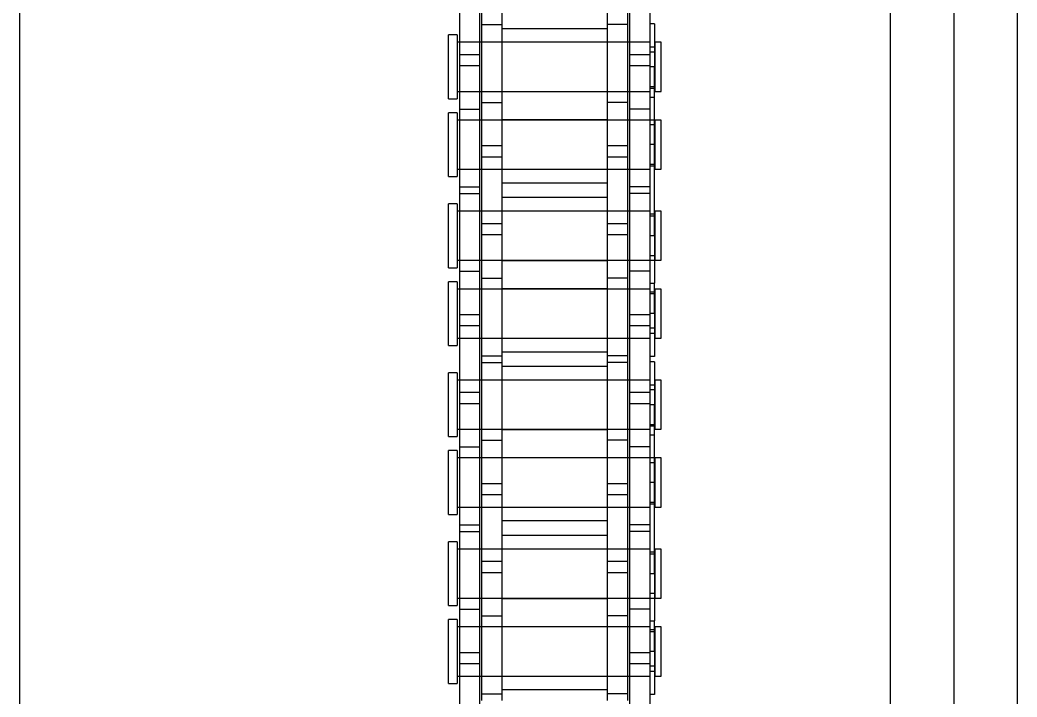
# Model space of a CAD drawing. Header units: metres. Extents: x 0 to 63075, y 0 to 44550.
# Drawn here: x 14109.2 to 14184.2, y 27857.1 to 27908 of the extents above; entities that cross this region are included whole.
import ezdxf

# ---------------------------------------------------------------- set-up
doc = ezdxf.new("R2010")
doc.units = ezdxf.units.M
doc.header["$LTSCALE"] = 75
doc.linetypes.add('HIDDEN2', pattern=[4.7625, 3.175, -1.5875])
for name, color, linetype in [('SDM', 7, 'Continuous'), ('SL4', 4, 'Continuous'), ('ST1', 7, 'HIDDEN2')]:
    doc.layers.add(name, color=color, linetype=linetype)

# ---------------------------------------------------------------- blocks, each defined once
blk = doc.blocks.new('A$Cb6dca9d5')
at = {"layer": 'SL4'}
for p, q in [((262.765, 1009.762), (262.765, 2334.737)), ((328.24, 1009.762), (328.24, 2334.737)), ((337.765, 2334.737), (337.765, 1009.762))]:
    blk.add_line(p, q, dxfattribs=at)
at = {"layer": 'ST1'}
for p, q in [((328.24, 1009.762), (328.24, 2334.737)), ((333.003, 2334.737), (333.003, 1009.762)), ((297.515, 1167.852), (297.515, 1174.202)), ((299.035, 1167.852), (299.035, 1174.202)), ((306.965, 1167.852), (306.965, 1174.202)), ((308.485, 1167.852), (308.485, 1174.202)), ((295.843, 1161.502), (295.843, 1170.597)), ((297.363, 1161.502), (297.363, 1170.597)), ((308.637, 1161.502), (308.637, 1170.597)), ((310.157, 1161.502), (310.157, 1170.597)), ((297.515, 1167.852), (299.035, 1167.852)), ((297.515, 1158.757), (297.515, 1167.852)), ((299.035, 1158.757), (299.035, 1167.852)), ((308.485, 1167.852), (306.965, 1167.852)), ((306.965, 1158.757), (306.965, 1167.852)), ((308.485, 1158.757), (308.485, 1167.852)), ((310.489, 1167.908), (310.157, 1167.908)), ((310.489, 1167.908), (310.489, 1164.677)), ((295, 1162.278), (295, 1167.075)), ((295.659, 1167.075), (295, 1167.075)), ((295.659, 1167.075), (295.659, 1162.278)), ((299.035, 1167.569), (306.965, 1167.569)), ((310.157, 1166.522), (295.659, 1166.522)), ((297.363, 1166.522), (295.843, 1166.522)), ((299.035, 1166.522), (297.515, 1166.522)), ((306.965, 1166.522), (299.035, 1166.522)), ((308.485, 1166.522), (306.965, 1166.522)), ((310.157, 1166.522), (308.637, 1166.522)), ((310.526, 1166.522), (310.526, 1162.832)), ((311, 1166.522), (310.526, 1166.522)), ((311, 1162.832), (311, 1166.522)), ((295.843, 1165.609), (297.363, 1165.609)), ((308.637, 1165.609), (310.157, 1165.609)), ((310.526, 1166.153), (310.157, 1166.153)), ((310.489, 1165.784), (310.157, 1165.784)), ((297.363, 1164.749), (295.843, 1164.749)), ((310.157, 1164.749), (308.637, 1164.749)), ((310.489, 1164.677), (310.157, 1164.677)), ((310.489, 1151.977), (310.489, 1164.677)), ((295.659, 1162.832), (310.157, 1162.832)), ((295.843, 1162.832), (297.363, 1162.832)), ((297.515, 1162.832), (299.035, 1162.832)), ((299.035, 1162.832), (306.965, 1162.832)), ((306.965, 1162.789), (299.035, 1162.789)), ((306.965, 1162.832), (308.485, 1162.832)), ((308.637, 1162.832), (310.157, 1162.832)), ((310.157, 1163.201), (310.526, 1163.201)), ((310.489, 1163.058), (310.157, 1163.058)), ((310.526, 1162.832), (311, 1162.832)), ((295, 1162.278), (295.659, 1162.278)), ((297.515, 1162.004), (299.035, 1162.004)), ((308.485, 1162.004), (306.965, 1162.004)), ((310.489, 1162.381), (310.157, 1162.381)), ((295, 1156.43), (295, 1161.227)), ((295.659, 1161.227), (295, 1161.227)), ((295.659, 1161.227), (295.659, 1156.43)), ((295.843, 1161.502), (297.363, 1161.502)), ((295.843, 1155.152), (295.843, 1161.502)), ((297.363, 1155.152), (297.363, 1161.502)), ((310.157, 1161.502), (308.637, 1161.502)), ((308.637, 1155.152), (308.637, 1161.502)), ((310.157, 1155.152), (310.157, 1161.502)), ((310.157, 1160.674), (295.659, 1160.674)), ((297.363, 1160.674), (295.843, 1160.674)), ((299.035, 1160.674), (297.515, 1160.674)), ((299.035, 1160.717), (306.965, 1160.717)), ((306.965, 1160.674), (299.035, 1160.674)), ((308.485, 1160.674), (306.965, 1160.674)), ((310.489, 1160.674), (308.637, 1160.674)), ((310.526, 1160.305), (310.157, 1160.305)), ((310.526, 1160.674), (310.526, 1156.984)), ((311, 1160.674), (310.526, 1160.674)), ((311, 1156.984), (311, 1160.674)), ((297.515, 1157.897), (297.515, 1158.757)), ((297.515, 1158.757), (299.035, 1158.757)), ((299.035, 1157.897), (299.035, 1158.757)), ((306.965, 1157.897), (306.965, 1158.757)), ((306.965, 1158.757), (308.485, 1158.757)), ((308.485, 1157.897), (308.485, 1158.757)), ((310.489, 1158.829), (310.157, 1158.829)), ((297.515, 1148.802), (297.515, 1157.897)), ((299.035, 1157.897), (297.515, 1157.897)), ((299.035, 1148.802), (299.035, 1157.897)), ((306.965, 1148.802), (306.965, 1157.897)), ((308.485, 1157.897), (306.965, 1157.897)), ((308.485, 1148.802), (308.485, 1157.897)), ((310.157, 1157.353), (310.526, 1157.353)), ((295.659, 1156.984), (310.157, 1156.984)), ((295.843, 1156.984), (297.363, 1156.984)), ((297.515, 1156.984), (299.035, 1156.984)), ((299.035, 1156.984), (306.965, 1156.984)), ((306.965, 1156.984), (308.485, 1156.984)), ((308.637, 1156.984), (310.157, 1156.984)), ((310.489, 1157.21), (310.157, 1157.21)), ((310.526, 1156.984), (311, 1156.984)), ((295, 1156.43), (295.659, 1156.43)), ((306.965, 1155.937), (299.035, 1155.937)), ((295.843, 1155.654), (297.363, 1155.654)), ((295.843, 1155.152), (297.363, 1155.152)), ((295.843, 1146.057), (295.843, 1155.152)), ((297.363, 1146.057), (297.363, 1155.152)), ((310.157, 1155.654), (308.637, 1155.654)), ((310.157, 1155.152), (308.637, 1155.152)), ((308.637, 1146.057), (308.637, 1155.152)), ((310.157, 1146.057), (310.157, 1155.152)), ((295, 1149.578), (295, 1154.375)), ((295.659, 1154.375), (295, 1154.375)), ((295.659, 1154.375), (295.659, 1149.578)), ((299.035, 1154.869), (306.965, 1154.869)), ((310.157, 1153.822), (295.659, 1153.822)), ((297.363, 1153.822), (295.843, 1153.822)), ((299.035, 1153.822), (297.515, 1153.822)), ((306.965, 1153.822), (299.035, 1153.822)), ((308.485, 1153.822), (306.965, 1153.822)), ((310.157, 1153.822), (308.637, 1153.822)), ((310.489, 1153.596), (310.157, 1153.596)), ((310.526, 1153.822), (310.526, 1150.132)), ((311, 1153.822), (310.526, 1153.822)), ((311, 1150.132), (311, 1153.822)), ((297.515, 1152.909), (299.035, 1152.909)), ((306.965, 1152.909), (308.485, 1152.909)), ((310.526, 1153.453), (310.157, 1153.453)), ((299.035, 1152.049), (297.515, 1152.049)), ((308.485, 1152.049), (306.965, 1152.049)), ((310.489, 1151.977), (310.157, 1151.977)), ((310.489, 1151.977), (310.489, 1148.425)), ((310.157, 1150.501), (310.526, 1150.501)), ((295.659, 1150.132), (310.157, 1150.132)), ((295.843, 1150.132), (297.363, 1150.132)), ((297.515, 1150.132), (299.035, 1150.132)), ((299.035, 1150.132), (306.965, 1150.132)), ((306.965, 1150.089), (299.035, 1150.089)), ((306.965, 1150.132), (308.485, 1150.132)), ((308.637, 1150.132), (310.489, 1150.132)), ((310.526, 1150.132), (311, 1150.132)), ((295, 1149.578), (295.659, 1149.578)), ((295.843, 1149.304), (297.363, 1149.304)), ((310.157, 1149.304), (308.637, 1149.304)), ((295, 1143.73), (295, 1148.527)), ((295.659, 1148.527), (295, 1148.527)), ((295.659, 1148.527), (295.659, 1143.73)), ((297.515, 1148.802), (299.035, 1148.802)), ((297.515, 1142.452), (297.515, 1148.802)), ((299.035, 1142.452), (299.035, 1148.802)), ((308.485, 1148.802), (306.965, 1148.802)), ((306.965, 1142.452), (306.965, 1148.802)), ((308.485, 1142.452), (308.485, 1148.802)), ((310.157, 1148.425), (310.489, 1148.425)), ((310.489, 1146.129), (310.489, 1148.425)), ((310.157, 1147.974), (295.659, 1147.974)), ((297.363, 1147.974), (295.843, 1147.974)), ((299.035, 1147.974), (297.515, 1147.974)), ((299.035, 1148.017), (306.965, 1148.017)), ((306.965, 1147.974), (299.035, 1147.974)), ((308.485, 1147.974), (306.965, 1147.974)), ((310.157, 1147.974), (308.637, 1147.974)), ((310.489, 1147.748), (310.157, 1147.748)), ((310.526, 1147.605), (310.157, 1147.605)), ((310.526, 1147.974), (310.526, 1144.284)), ((311, 1147.974), (310.526, 1147.974)), ((311, 1144.284), (311, 1147.974)), ((295.843, 1145.197), (295.843, 1146.057)), ((295.843, 1146.057), (297.363, 1146.057)), ((297.363, 1145.197), (297.363, 1146.057)), ((308.637, 1145.197), (308.637, 1146.057)), ((308.637, 1146.057), (310.157, 1146.057)), ((310.489, 1146.129), (310.157, 1146.129)), ((310.157, 1145.197), (310.157, 1146.057)), ((310.489, 1146.129), (310.489, 1142.898)), ((295.843, 1136.102), (295.843, 1145.197)), ((297.363, 1145.197), (295.843, 1145.197)), ((297.363, 1136.102), (297.363, 1145.197)), ((308.637, 1136.102), (308.637, 1145.197)), ((310.157, 1145.197), (308.637, 1145.197)), ((310.157, 1136.102), (310.157, 1145.197)), ((310.489, 1145.022), (310.157, 1145.022)), ((310.157, 1144.653), (310.526, 1144.653)), ((295.659, 1144.284), (310.157, 1144.284)), ((295.843, 1144.284), (297.363, 1144.284)), ((297.515, 1144.284), (299.035, 1144.284)), ((299.035, 1144.284), (306.965, 1144.284)), ((306.965, 1144.284), (308.485, 1144.284)), ((308.637, 1144.284), (310.157, 1144.284)), ((310.526, 1144.284), (311, 1144.284)), ((295, 1143.73), (295.659, 1143.73)), ((306.965, 1143.237), (299.035, 1143.237)), ((297.515, 1142.954), (299.035, 1142.954)), ((297.515, 1142.452), (299.035, 1142.452)), ((297.515, 1133.357), (297.515, 1142.452)), ((299.035, 1133.357), (299.035, 1142.452)), ((308.485, 1142.954), (306.965, 1142.954)), ((308.485, 1142.452), (306.965, 1142.452)), ((306.965, 1133.357), (306.965, 1142.452)), ((308.485, 1133.357), (308.485, 1142.452)), ((310.489, 1142.898), (310.157, 1142.898)), ((310.489, 1142.508), (310.157, 1142.508)), ((310.489, 1142.508), (310.489, 1139.277)), ((295, 1136.878), (295, 1141.675)), ((295.659, 1141.675), (295, 1141.675)), ((295.659, 1141.675), (295.659, 1136.878)), ((299.035, 1142.169), (306.965, 1142.169)), ((310.157, 1141.122), (295.659, 1141.122)), ((297.363, 1141.122), (295.843, 1141.122)), ((299.035, 1141.122), (297.515, 1141.122)), ((306.965, 1141.122), (299.035, 1141.122)), ((308.485, 1141.122), (306.965, 1141.122)), ((310.157, 1141.122), (308.637, 1141.122)), ((310.526, 1140.753), (310.157, 1140.753)), ((310.526, 1141.122), (310.526, 1137.432)), ((311, 1141.122), (310.526, 1141.122)), ((311, 1137.432), (311, 1141.122)), ((295.843, 1140.209), (297.363, 1140.209)), ((308.637, 1140.209), (310.157, 1140.209)), ((310.489, 1140.384), (310.157, 1140.384)), ((297.363, 1139.349), (295.843, 1139.349)), ((310.157, 1139.349), (308.637, 1139.349)), ((310.489, 1139.277), (310.157, 1139.277)), ((310.489, 1126.577), (310.489, 1139.277)), ((310.157, 1137.801), (310.526, 1137.801)), ((295.659, 1137.432), (310.157, 1137.432)), ((295.843, 1137.432), (297.363, 1137.432)), ((297.515, 1137.432), (299.035, 1137.432)), ((299.035, 1137.432), (306.965, 1137.432)), ((306.965, 1137.389), (299.035, 1137.389)), ((306.965, 1137.432), (308.485, 1137.432)), ((308.637, 1137.432), (310.157, 1137.432)), ((310.489, 1137.658), (310.157, 1137.658)), ((310.526, 1137.432), (311, 1137.432)), ((295, 1136.878), (295.659, 1136.878)), ((297.515, 1136.604), (299.035, 1136.604)), ((308.485, 1136.604), (306.965, 1136.604)), ((310.489, 1136.981), (310.157, 1136.981)), ((295, 1131.03), (295, 1135.827)), ((295.659, 1135.827), (295, 1135.827)), ((295.659, 1135.827), (295.659, 1131.03)), ((295.843, 1136.102), (297.363, 1136.102)), ((295.843, 1129.752), (295.843, 1136.102)), ((297.363, 1129.752), (297.363, 1136.102)), ((310.157, 1136.102), (308.637, 1136.102)), ((308.637, 1129.752), (308.637, 1136.102)), ((310.157, 1129.752), (310.157, 1136.102)), ((310.157, 1135.274), (295.659, 1135.274)), ((297.363, 1135.274), (295.843, 1135.274)), ((299.035, 1135.274), (297.515, 1135.274)), ((299.035, 1135.317), (306.965, 1135.317)), ((306.965, 1135.274), (299.035, 1135.274)), ((308.485, 1135.274), (306.965, 1135.274)), ((310.489, 1135.274), (308.637, 1135.274)), ((310.526, 1134.905), (310.157, 1134.905)), ((310.526, 1135.274), (310.526, 1131.584)), ((311, 1135.274), (310.526, 1135.274)), ((311, 1131.584), (311, 1135.274)), ((297.515, 1132.497), (297.515, 1133.357)), ((297.515, 1133.357), (299.035, 1133.357)), ((299.035, 1132.497), (299.035, 1133.357)), ((306.965, 1132.497), (306.965, 1133.357)), ((306.965, 1133.357), (308.485, 1133.357)), ((308.485, 1132.497), (308.485, 1133.357)), ((310.489, 1133.429), (310.157, 1133.429)), ((297.515, 1123.402), (297.515, 1132.497)), ((299.035, 1132.497), (297.515, 1132.497)), ((299.035, 1123.402), (299.035, 1132.497)), ((306.965, 1123.402), (306.965, 1132.497)), ((308.485, 1132.497), (306.965, 1132.497)), ((308.485, 1123.402), (308.485, 1132.497)), ((310.157, 1131.953), (310.526, 1131.953)), ((310.489, 1131.81), (310.157, 1131.81)), ((295, 1131.03), (295.659, 1131.03)), ((295.659, 1131.584), (310.157, 1131.584)), ((295.843, 1131.584), (297.363, 1131.584)), ((297.515, 1131.584), (299.035, 1131.584)), ((299.035, 1131.584), (306.965, 1131.584)), ((306.965, 1131.584), (308.485, 1131.584)), ((308.637, 1131.584), (310.157, 1131.584)), ((310.526, 1131.584), (311, 1131.584)), ((295.843, 1130.254), (297.363, 1130.254)), ((306.965, 1130.537), (299.035, 1130.537)), ((310.157, 1130.254), (308.637, 1130.254)), ((295.843, 1129.752), (297.363, 1129.752)), ((295.843, 1120.657), (295.843, 1129.752)), ((297.363, 1120.657), (297.363, 1129.752)), ((310.157, 1129.752), (308.637, 1129.752)), ((308.637, 1120.657), (308.637, 1129.752)), ((310.157, 1120.657), (310.157, 1129.752)), ((295, 1124.178), (295, 1128.975)), ((295.659, 1128.975), (295, 1128.975)), ((295.659, 1128.975), (295.659, 1124.178)), ((299.035, 1129.469), (306.965, 1129.469)), ((310.157, 1128.422), (295.659, 1128.422)), ((297.363, 1128.422), (295.843, 1128.422)), ((299.035, 1128.422), (297.515, 1128.422)), ((306.965, 1128.422), (299.035, 1128.422)), ((308.485, 1128.422), (306.965, 1128.422)), ((310.157, 1128.422), (308.637, 1128.422)), ((310.489, 1128.196), (310.157, 1128.196)), ((310.526, 1128.053), (310.157, 1128.053)), ((310.526, 1128.422), (310.526, 1124.732)), ((311, 1128.422), (310.526, 1128.422)), ((311, 1124.732), (311, 1128.422)), ((297.515, 1127.509), (299.035, 1127.509)), ((306.965, 1127.509), (308.485, 1127.509)), ((299.035, 1126.649), (297.515, 1126.649)), ((308.485, 1126.649), (306.965, 1126.649)), ((310.489, 1126.577), (310.157, 1126.577)), ((310.489, 1126.577), (310.489, 1123.025)), ((310.157, 1125.101), (310.526, 1125.101)), ((295.659, 1124.732), (310.157, 1124.732)), ((295.843, 1124.732), (297.363, 1124.732)), ((297.515, 1124.732), (299.035, 1124.732)), ((299.035, 1124.732), (306.965, 1124.732)), ((306.965, 1124.689), (299.035, 1124.689)), ((306.965, 1124.732), (308.485, 1124.732)), ((308.637, 1124.732), (310.489, 1124.732)), ((310.526, 1124.732), (311, 1124.732)), ((295, 1124.178), (295.659, 1124.178)), ((295.843, 1123.904), (297.363, 1123.904)), ((310.157, 1123.904), (308.637, 1123.904)), ((295, 1118.33), (295, 1123.127)), ((295.659, 1123.127), (295, 1123.127)), ((295.659, 1123.127), (295.659, 1118.33)), ((297.515, 1123.402), (299.035, 1123.402)), ((297.515, 1117.052), (297.515, 1123.402)), ((299.035, 1117.052), (299.035, 1123.402)), ((308.485, 1123.402), (306.965, 1123.402)), ((306.965, 1117.052), (306.965, 1123.402)), ((308.485, 1117.052), (308.485, 1123.402)), ((310.157, 1123.025), (310.489, 1123.025)), ((310.489, 1120.729), (310.489, 1123.025)), ((310.157, 1122.574), (295.659, 1122.574)), ((297.363, 1122.574), (295.843, 1122.574)), ((299.035, 1122.574), (297.515, 1122.574)), ((299.035, 1122.617), (306.965, 1122.617)), ((306.965, 1122.574), (299.035, 1122.574)), ((308.485, 1122.574), (306.965, 1122.574)), ((310.157, 1122.574), (308.637, 1122.574)), ((310.489, 1122.348), (310.157, 1122.348)), ((310.526, 1122.205), (310.157, 1122.205)), ((310.526, 1122.574), (310.526, 1118.884)), ((311, 1122.574), (310.526, 1122.574)), ((311, 1118.884), (311, 1122.574)), ((295.843, 1119.797), (295.843, 1120.657)), ((295.843, 1120.657), (297.363, 1120.657)), ((297.363, 1119.797), (297.363, 1120.657)), ((308.637, 1119.797), (308.637, 1120.657)), ((308.637, 1120.657), (310.157, 1120.657)), ((310.489, 1120.729), (310.157, 1120.729)), ((310.157, 1119.797), (310.157, 1120.657)), ((310.489, 1120.729), (310.489, 1117.498)), ((295.843, 1110.702), (295.843, 1119.797)), ((297.363, 1119.797), (295.843, 1119.797)), ((297.363, 1110.702), (297.363, 1119.797)), ((308.637, 1110.702), (308.637, 1119.797)), ((310.157, 1119.797), (308.637, 1119.797)), ((310.157, 1110.702), (310.157, 1119.797)), ((310.489, 1119.622), (310.157, 1119.622)), ((310.157, 1119.253), (310.526, 1119.253)), ((295, 1118.33), (295.659, 1118.33)), ((295.659, 1118.884), (310.157, 1118.884)), ((295.843, 1118.884), (297.363, 1118.884)), ((297.515, 1118.884), (299.035, 1118.884)), ((299.035, 1118.884), (306.965, 1118.884)), ((306.965, 1118.884), (308.485, 1118.884)), ((308.637, 1118.884), (310.157, 1118.884)), ((310.526, 1118.884), (311, 1118.884)), ((297.515, 1117.554), (299.035, 1117.554)), ((306.965, 1117.837), (299.035, 1117.837)), ((308.485, 1117.554), (306.965, 1117.554)), ((310.489, 1117.498), (310.157, 1117.498))]:
    blk.add_line(p, q, dxfattribs=at)

msp = doc.modelspace()

# ---------------------------------------------------------------- block references
at = {"layer": 'SDM'}
msp.add_blockref('A$Cb6dca9d5', (13846.469, 26739.769), dxfattribs=at)

doc.saveas('drawing.dxf')
